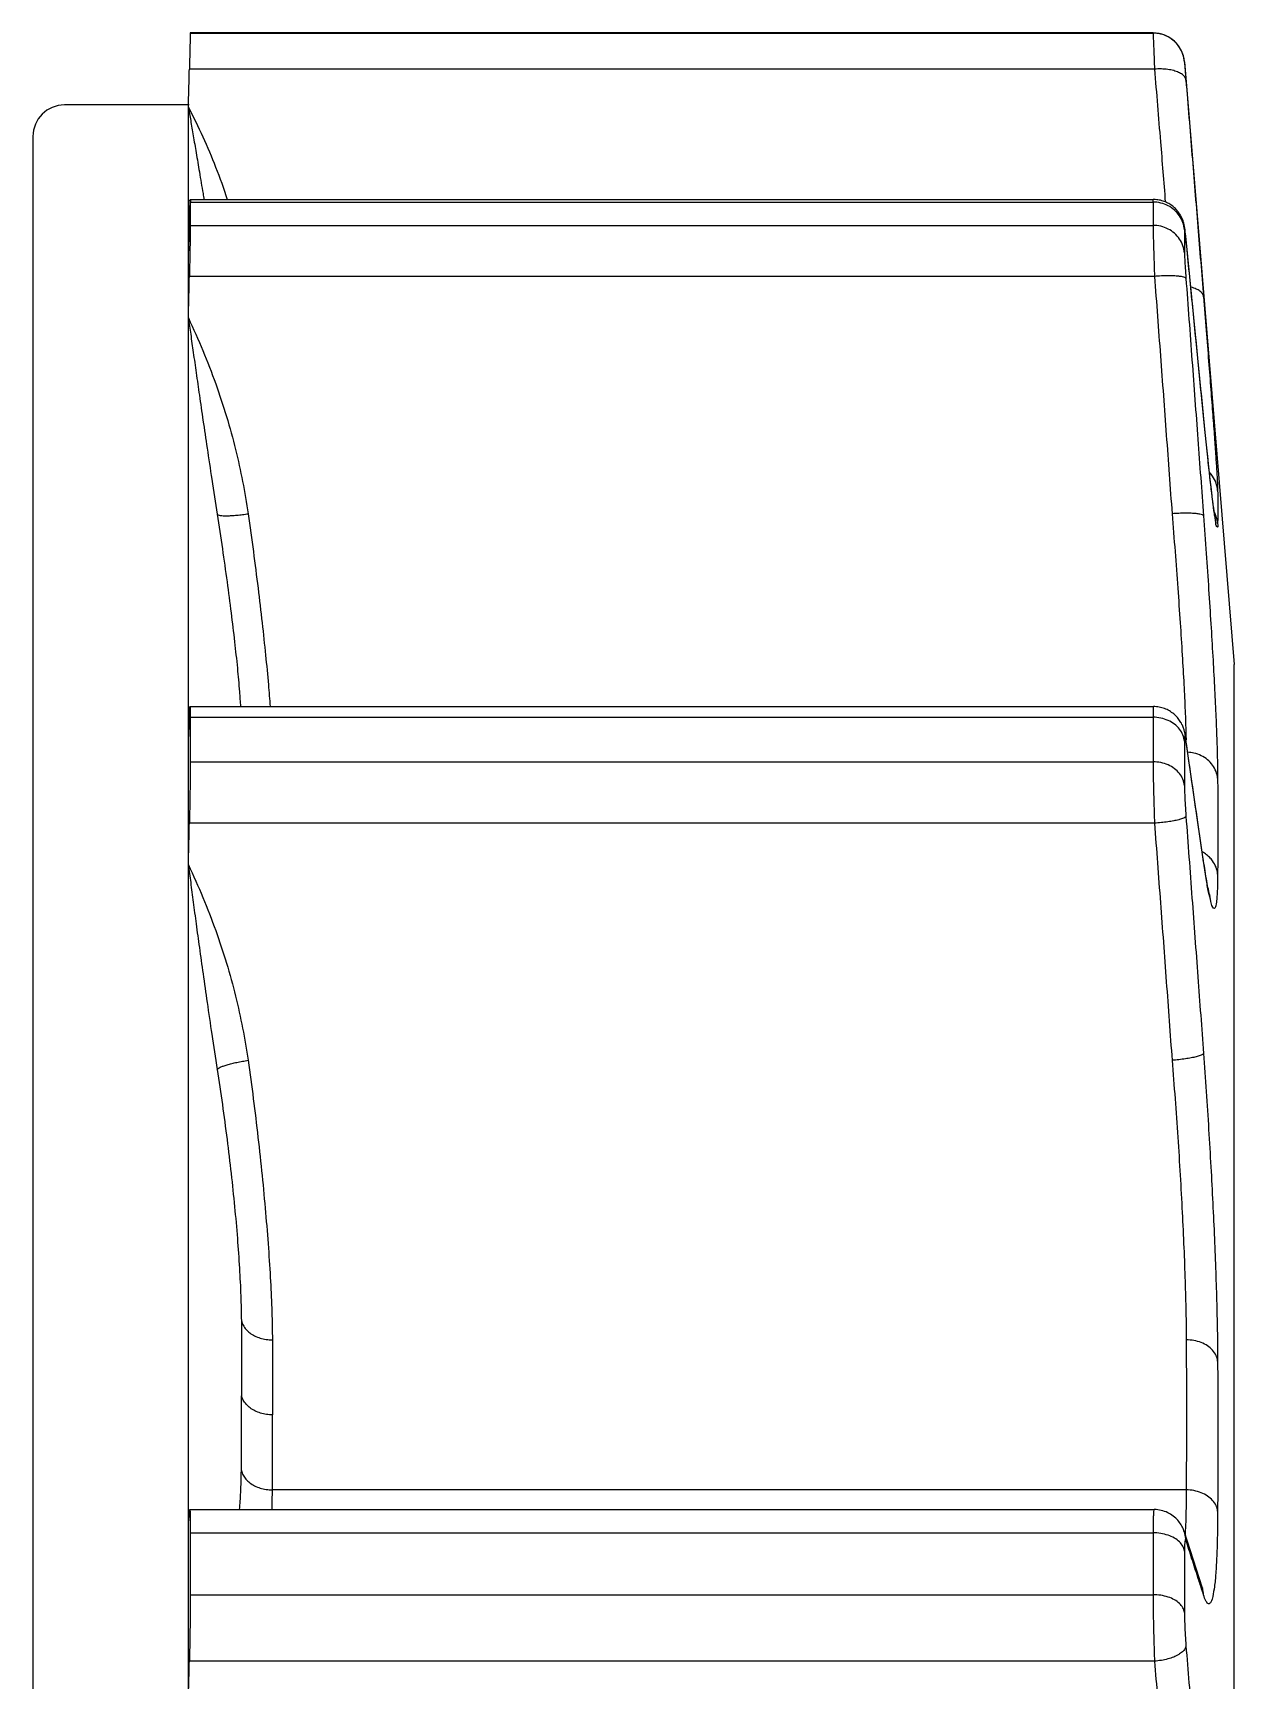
# Model space of a CAD drawing. Extents: x -19 to 350, y -1 to 245.
# Drawn here: x 277.29 to 296.36, y 218.09 to 244.24 of the extents above; entities that cross this region are included whole.
import ezdxf

# ---------------------------------------------------------------- set-up
doc = ezdxf.new("R2010")
doc.units = 0
doc.header["$MEASUREMENT"] = 0
doc.layers.get('0').update_dxf_attribs({"linetype": 'CONTINUOUS'})

msp = doc.modelspace()

# ---------------------------------------------------------------- linework, layer by layer
at = {"color": 7, "linetype": 'Continuous'}
for p, q in [((279.791, 244.243), (279.791, 244.24)), ((295.077, 244.243), (279.791, 244.243)), ((279.791, 244.24), (295.077, 244.24)), ((295.077, 244.243), (295.077, 244.24)), ((295.576, 243.784), (295.576, 243.781)), ((295.576, 243.784), (296.363, 234.217)), ((295.1, 243.669), (279.777, 243.669)), ((279.776, 243.1), (277.793, 243.1)), ((279.761, 116.313), (279.761, 243.066)), ((277.293, 242.6), (277.293, 116.9)), ((279.79, 241.6), (295.079, 241.6)), ((279.791, 241.558), (279.791, 241.187)), ((279.791, 241.558), (295.077, 241.558)), ((295.077, 241.558), (295.077, 241.187)), ((279.791, 241.187), (295.077, 241.187)), ((295.576, 241.118), (295.576, 240.75)), ((295.584, 241.111), (295.582, 241.127)), ((295.586, 241.094), (295.584, 241.111)), ((295.589, 241.074), (295.586, 241.094)), ((295.591, 241.053), (295.589, 241.074)), ((295.595, 241.018), (295.591, 241.053)), ((295.852, 238.435), (295.595, 241.018)), ((295.599, 240.977), (295.598, 240.987)), ((295.1, 240.378), (279.777, 240.378)), ((295.895, 237.998), (295.852, 238.435)), ((295.877, 238.173), (295.877, 238.182)), ((295.935, 237.606), (295.895, 237.998)), ((295.967, 237.308), (295.935, 237.606)), ((295.984, 237.154), (295.967, 237.308)), ((296.003, 236.997), (295.984, 237.154)), ((296.016, 236.882), (296.003, 236.997)), ((296.027, 236.798), (296.016, 236.882)), ((296.033, 236.753), (296.027, 236.798)), ((296.04, 236.699), (296.033, 236.753)), ((296.046, 236.652), (296.04, 236.699)), ((296.051, 236.621), (296.046, 236.652)), ((296.055, 236.593), (296.051, 236.621)), ((296.059, 236.569), (296.055, 236.593)), ((296.061, 236.555), (296.059, 236.569)), ((296.063, 236.543), (296.061, 236.555)), ((296.065, 236.532), (296.063, 236.543)), ((296.066, 236.522), (296.065, 236.532)), ((296.068, 236.514), (296.066, 236.522)), ((296.069, 236.508), (296.068, 236.514)), ((296.363, 125.188), (296.363, 234.217)), ((279.787, 233.548), (295.084, 233.548)), ((279.791, 233.38), (279.791, 232.672)), ((279.791, 233.38), (295.077, 233.38)), ((295.077, 233.38), (295.077, 232.672)), ((295.576, 232.998), (295.576, 232.295)), ((295.88, 231.09), (295.594, 233.059)), ((279.791, 232.672), (295.077, 232.672)), ((295.1, 231.697), (279.777, 231.697)), ((295.891, 231.014), (295.88, 231.09)), ((295.902, 230.943), (295.891, 231.014)), ((295.91, 230.898), (295.902, 230.943)), ((295.917, 230.855), (295.91, 230.898)), ((295.924, 230.814), (295.917, 230.855)), ((295.93, 230.776), (295.924, 230.814)), ((295.937, 230.74), (295.93, 230.776)), ((295.943, 230.707), (295.937, 230.74)), ((295.949, 230.676), (295.943, 230.707)), ((295.955, 230.648), (295.949, 230.676)), ((295.604, 221.114), (281.095, 221.114)), ((279.782, 220.801), (295.092, 220.801)), ((279.791, 220.432), (279.791, 219.45)), ((279.791, 220.432), (295.077, 220.432)), ((295.077, 220.432), (295.077, 219.45)), ((295.857, 219.569), (295.576, 220.442)), ((295.576, 220.142), (295.576, 219.167)), ((279.791, 219.45), (295.077, 219.45)), ((295.1, 218.395), (279.777, 218.395))]:
    msp.add_line(p, q, dxfattribs=at)
for points in [[(295.582, 241.127), (295.581, 241.135), (295.58, 241.142), (295.579, 241.149), (295.578, 241.156), (295.577, 241.163), (295.576, 241.171), (295.574, 241.178), (295.573, 241.186), (295.571, 241.195), (295.569, 241.204), (295.567, 241.214), (295.564, 241.225), (295.561, 241.237), (295.557, 241.249), (295.553, 241.262), (295.548, 241.275), (295.542, 241.288), (295.536, 241.302), (295.53, 241.316), (295.523, 241.33), (295.515, 241.345), (295.507, 241.359), (295.498, 241.373), (295.488, 241.387), (295.478, 241.401), (295.467, 241.415), (295.456, 241.428), (295.444, 241.441), (295.432, 241.454), (295.418, 241.467), (295.405, 241.479), (295.39, 241.491), (295.375, 241.502), (295.36, 241.513), (295.343, 241.524), (295.327, 241.534), (295.309, 241.543), (295.292, 241.552), (295.274, 241.56), (295.255, 241.568), (295.236, 241.574), (295.216, 241.58), (295.196, 241.586), (295.176, 241.59), (295.155, 241.594), (295.135, 241.596), (295.113, 241.598), (295.092, 241.599), (295.079, 241.6)], [(296.071, 236.5), (296.071, 236.499), (296.071, 236.499), (296.071, 236.499), (296.071, 236.5), (296.07, 236.501), (296.07, 236.503), (296.07, 236.505), (296.069, 236.508)], [(295.587, 233.104), (295.585, 233.114), (295.583, 233.125), (295.58, 233.135), (295.578, 233.146), (295.575, 233.157), (295.572, 233.169), (295.569, 233.181), (295.564, 233.194), (295.56, 233.208), (295.555, 233.222), (295.549, 233.237), (295.542, 233.252), (295.535, 233.267), (295.527, 233.283), (295.518, 233.298), (295.509, 233.314), (295.499, 233.329), (295.488, 233.345), (295.476, 233.36), (295.463, 233.375), (295.45, 233.39), (295.436, 233.404), (295.421, 233.418), (295.405, 233.432), (295.389, 233.445), (295.372, 233.457), (295.355, 233.469), (295.337, 233.48), (295.318, 233.49), (295.299, 233.5), (295.279, 233.509), (295.258, 233.517), (295.238, 233.524), (295.217, 233.53), (295.195, 233.536), (295.173, 233.54), (295.151, 233.544), (295.129, 233.546), (295.107, 233.548), (295.084, 233.548)], [(295.594, 233.059), (295.592, 233.071), (295.59, 233.083), (295.589, 233.093), (295.587, 233.104)], [(295.982, 230.536), (295.982, 230.536), (295.983, 230.534), (295.983, 230.534), (295.983, 230.534), (295.982, 230.536), (295.982, 230.539), (295.98, 230.542), (295.979, 230.547), (295.978, 230.552), (295.976, 230.558), (295.974, 230.565), (295.972, 230.573), (295.97, 230.582), (295.968, 230.591), (295.965, 230.601), (295.963, 230.612), (295.96, 230.623), (295.958, 230.635), (295.955, 230.648)], [(295.576, 220.442), (295.574, 220.449), (295.568, 220.466), (295.561, 220.483), (295.553, 220.501), (295.544, 220.52), (295.535, 220.539), (295.524, 220.557), (295.512, 220.576), (295.499, 220.595), (295.485, 220.613), (295.469, 220.631), (295.453, 220.649), (295.436, 220.666), (295.417, 220.682), (295.398, 220.698), (295.377, 220.713), (295.356, 220.727), (295.333, 220.74), (295.31, 220.752), (295.285, 220.763), (295.26, 220.773), (295.234, 220.781), (295.208, 220.788), (295.181, 220.794), (295.153, 220.798), (295.125, 220.8), (295.097, 220.801), (295.092, 220.801)], [(295.861, 219.557), (295.863, 219.553), (295.864, 219.55), (295.864, 219.549), (295.864, 219.549), (295.864, 219.55), (295.863, 219.553), (295.861, 219.557), (295.859, 219.563), (295.857, 219.569)]]:
    msp.add_lwpolyline(points, dxfattribs=at)
for centre, start, end in [((295.077, 243.743), 4.704, 90), ((277.793, 242.6), 90, 180)]:
    msp.add_arc(centre, 0.5, start, end, dxfattribs=at)
for points, knots in [([(279.791, 244.24), (279.791, 244.234), (279.79, 244.21), (279.789, 244.157), (279.787, 244.073), (279.784, 243.96), (279.781, 243.822), (279.778, 243.722), (279.777, 243.669)], [0, 0, 0, 0, 0.0191018, 0.0721418, 0.1572904, 0.2716106, 0.4111569, 0.5711095, 0.5711095, 0.5711095, 0.5711095]), ([(295.576, 243.781), (295.572, 243.822), (295.555, 243.904), (295.5, 244.016), (295.42, 244.111), (295.318, 244.184), (295.201, 244.23), (295.118, 244.24), (295.077, 244.24)], [0, 0, 0, 0, 0.1238111, 0.2476233, 0.3714372, 0.4952528, 0.6190698, 0.7428876, 0.7428876, 0.7428876, 0.7428876]), ([(295.077, 244.24), (295.077, 244.234), (295.079, 244.21), (295.08, 244.157), (295.084, 244.073), (295.088, 243.96), (295.094, 243.822), (295.098, 243.722), (295.1, 243.669)], [0, 0, 0, 0, 0.0191155, 0.072168, 0.1572495, 0.271569, 0.4112464, 0.5713871, 0.5713871, 0.5713871, 0.5713871]), ([(295.576, 243.781), (295.576, 243.776), (295.578, 243.759), (295.58, 243.722), (295.585, 243.663), (295.591, 243.585), (295.596, 243.527), (295.599, 243.495)], [0, 0, 0, 0, 0.0134704, 0.051264, 0.111511, 0.1913364, 0.2863911, 0.2863911, 0.2863911, 0.2863911]), ([(279.761, 243.066), (279.764, 243.166), (279.769, 243.367), (279.774, 243.568), (279.777, 243.669)], [0, 0, 0, 0, 0.3000944, 0.6027502, 0.6027502, 0.6027502, 0.6027502]), ([(295.599, 243.495), (295.597, 243.511), (295.584, 243.545), (295.542, 243.587), (295.48, 243.621), (295.402, 243.647), (295.309, 243.665), (295.207, 243.673), (295.136, 243.671), (295.1, 243.669)], [0, 0, 0, 0, 0.0481329, 0.1049261, 0.1746721, 0.2578822, 0.3528256, 0.4564602, 0.5649738, 0.5649738, 0.5649738, 0.5649738]), ([(295.1, 243.669), (295.131, 243.285), (295.189, 242.582), (295.246, 241.88), (295.271, 241.561)], [0, 0, 0, 0, 1.155955, 2.11497, 2.11497, 2.11497, 2.11497]), ([(295.599, 243.495), (295.631, 243.1), (295.694, 242.323), (295.787, 241.177), (295.848, 240.426), (295.877, 240.056)], [0, 0, 0, 0, 1.189317, 2.337703, 3.450493, 3.450493, 3.450493, 3.450493]), ([(279.761, 243.066), (279.773, 242.995), (279.799, 242.844), (279.84, 242.602), (279.886, 242.329), (279.938, 242.023), (279.979, 241.776), (280.004, 241.63), (280.009, 241.6)], [0, 0, 0, 0, 0.216391, 0.461354, 0.736222, 1.045226, 1.393648, 1.48765, 1.48765, 1.48765, 1.48765]), ([(279.761, 243.066), (279.921, 242.756), (280.142, 242.272), (280.322, 241.773), (280.378, 241.6)], [0, 0, 0, 0, 1.04801, 1.592068, 1.592068, 1.592068, 1.592068]), ([(279.777, 241.276), (279.778, 241.317), (279.783, 241.389), (279.779, 241.494), (279.796, 241.54), (279.779, 241.598), (279.79, 241.596)], [0, 0, 0, 0, 0.1248065, 0.2218833, 0.2878782, 0.3205272, 0.3205272, 0.3205272, 0.3205272]), ([(295.576, 241.118), (295.572, 241.157), (295.555, 241.236), (295.5, 241.344), (295.419, 241.435), (295.317, 241.505), (295.201, 241.548), (295.118, 241.558), (295.077, 241.558)], [0, 0, 0, 0, 0.1188864, 0.2385616, 0.3594045, 0.4815058, 0.6046545, 0.7283948, 0.7283948, 0.7283948, 0.7283948]), ([(279.777, 241.276), (279.774, 241.194), (279.769, 241.03), (279.764, 240.866), (279.761, 240.785)], [0, 0, 0, 0, 0.2468401, 0.4915848, 0.4915848, 0.4915848, 0.4915848]), ([(279.791, 241.187), (279.791, 241.163), (279.791, 241.105), (279.789, 241.003), (279.787, 240.874), (279.784, 240.723), (279.781, 240.556), (279.778, 240.439), (279.777, 240.378)], [0, 0, 0, 0, 0.072795, 0.1760326, 0.3061515, 0.4586615, 0.6282963, 0.8091944, 0.8091944, 0.8091944, 0.8091944]), ([(295.576, 240.75), (295.572, 240.789), (295.555, 240.867), (295.5, 240.975), (295.419, 241.066), (295.317, 241.135), (295.201, 241.178), (295.118, 241.187), (295.077, 241.187)], [0, 0, 0, 0, 0.1182064, 0.2373127, 0.3577494, 0.4796179, 0.6026766, 0.7264069, 0.7264069, 0.7264069, 0.7264069]), ([(295.077, 241.187), (295.077, 241.163), (295.078, 241.105), (295.08, 241.003), (295.083, 240.874), (295.088, 240.723), (295.094, 240.556), (295.098, 240.439), (295.1, 240.378)], [0, 0, 0, 0, 0.0728114, 0.1760364, 0.3060308, 0.4585278, 0.628309, 0.8094046, 0.8094046, 0.8094046, 0.8094046]), ([(295.588, 241.07), (295.586, 241.081), (295.584, 241.103), (295.585, 241.123), (295.574, 241.144), (295.576, 241.124), (295.576, 241.118)], [0, 0, 0, 0, 0.03314432, 0.06317568, 0.0690237, 0.08877203, 0.08877203, 0.08877203, 0.08877203]), ([(295.594, 241.028), (295.593, 241.035), (295.591, 241.049), (295.589, 241.063), (295.588, 241.07)], [0, 0, 0, 0, 0.02226947, 0.0423721, 0.0423721, 0.0423721, 0.0423721]), ([(295.877, 238.182), (295.847, 238.481), (295.787, 239.09), (295.694, 240.022), (295.631, 240.655), (295.599, 240.977)], [0, 0, 0, 0, 0.899618, 1.837483, 2.808496, 2.808496, 2.808496, 2.808496]), ([(295.576, 240.75), (295.576, 240.735), (295.577, 240.697), (295.58, 240.631), (295.585, 240.548), (295.591, 240.45), (295.596, 240.381), (295.599, 240.345)], [0, 0, 0, 0, 0.0454026, 0.112464, 0.1977506, 0.2971646, 0.4053159, 0.4053159, 0.4053159, 0.4053159]), ([(279.761, 239.718), (279.764, 239.828), (279.769, 240.048), (279.774, 240.268), (279.777, 240.378)], [0, 0, 0, 0, 0.328799, 0.6604044, 0.6604044, 0.6604044, 0.6604044]), ([(295.599, 240.345), (295.597, 240.352), (295.576, 240.364), (295.538, 240.374), (295.478, 240.382), (295.4, 240.386), (295.309, 240.388), (295.207, 240.385), (295.136, 240.381), (295.1, 240.378)], [0, 0, 0, 0, 0.0214711, 0.0622289, 0.1230834, 0.2018301, 0.2950079, 0.3983387, 0.5070087, 0.5070087, 0.5070087, 0.5070087]), ([(295.1, 240.378), (295.131, 239.958), (295.194, 239.118), (295.287, 237.862), (295.348, 237.027), (295.379, 236.61)], [0, 0, 0, 0, 1.265898, 2.52546, 3.77865, 3.77865, 3.77865, 3.77865]), ([(295.599, 240.345), (295.631, 239.912), (295.694, 239.061), (295.787, 237.805), (295.848, 236.982), (295.877, 236.577)], [0, 0, 0, 0, 1.302544, 2.560271, 3.779022, 3.779022, 3.779022, 3.779022]), ([(295.877, 240.056), (295.876, 240.072), (295.863, 240.106), (295.82, 240.148), (295.759, 240.182), (295.708, 240.199), (295.678, 240.206), (295.676, 240.207)], [0, 0, 0, 0, 0.0481266, 0.1049582, 0.1747263, 0.2579161, 0.2657479, 0.2657479, 0.2657479, 0.2657479]), ([(295.877, 240.056), (295.892, 239.878), (295.919, 239.535), (295.958, 239.043), (295.993, 238.594), (296.024, 238.193), (296.05, 237.841), (296.071, 237.543), (296.087, 237.301), (296.097, 237.119), (296.101, 237.017), (296.102, 236.977)], [0, 0, 0, 0, 0.536035, 1.031658, 1.482136, 1.885568, 2.238982, 2.539212, 2.78277, 2.966608, 3.087457, 3.087457, 3.087457, 3.087457]), ([(279.761, 239.718), (279.922, 239.377), (280.207, 238.692), (280.524, 237.65), (280.658, 236.952), (280.711, 236.61)], [0, 0, 0, 0, 1.131809, 2.221592, 3.260624, 3.260624, 3.260624, 3.260624]), ([(279.761, 239.718), (279.773, 239.632), (279.799, 239.449), (279.84, 239.159), (279.886, 238.836), (279.937, 238.478), (279.995, 238.079), (280.061, 237.634), (280.136, 237.137), (280.19, 236.787), (280.218, 236.602)], [0, 0, 0, 0, 0.261216, 0.553862, 0.87854, 1.239112, 1.64036, 2.08793, 2.588359, 3.149691, 3.149691, 3.149691, 3.149691]), ([(296.061, 236.562), (296.058, 236.579), (296.04, 236.661), (296.024, 236.83), (295.991, 237.085), (295.957, 237.398), (295.918, 237.767), (295.891, 238.031), (295.877, 238.173)], [0, 0, 0, 0, 0.052482, 0.250813, 0.508493, 0.823749, 1.195687, 1.62138, 1.62138, 1.62138, 1.62138]), ([(296.102, 236.977), (296.099, 237.018), (296.082, 237.098), (296.033, 237.197), (295.99, 237.252), (295.971, 237.272)], [0, 0, 0, 0, 0.1224865, 0.2451733, 0.3279124, 0.3279124, 0.3279124, 0.3279124]), ([(296.102, 236.977), (296.103, 236.919), (296.104, 236.803), (296.104, 236.667), (296.104, 236.59), (296.104, 236.571)], [0, 0, 0, 0, 0.1740677, 0.3482486, 0.4062891, 0.4062891, 0.4062891, 0.4062891]), ([(280.218, 236.602), (280.222, 236.596), (280.239, 236.588), (280.271, 236.582), (280.319, 236.578), (280.38, 236.578), (280.452, 236.581), (280.533, 236.588), (280.621, 236.597), (280.681, 236.605), (280.711, 236.61)], [0, 0, 0, 0, 0.0193388, 0.0527364, 0.1007642, 0.1622863, 0.2354172, 0.3177725, 0.4066072, 0.4989328, 0.4989328, 0.4989328, 0.4989328]), ([(280.218, 236.602), (280.246, 236.419), (280.3, 236.062), (280.374, 235.54), (280.438, 235.048), (280.493, 234.591), (280.538, 234.174), (280.569, 233.831), (280.583, 233.627), (280.588, 233.548)], [0, 0, 0, 0, 0.554471, 1.083618, 1.581496, 2.043356, 2.464267, 2.839034, 3.07683, 3.07683, 3.07683, 3.07683]), ([(280.711, 236.61), (280.739, 236.41), (280.792, 236.016), (280.866, 235.438), (280.931, 234.89), (280.986, 234.379), (281.029, 233.936), (281.051, 233.664), (281.059, 233.548)], [0, 0, 0, 0, 0.606773, 1.192377, 1.747364, 2.26366, 2.733933, 3.082021, 3.082021, 3.082021, 3.082021]), ([(295.877, 236.577), (295.876, 236.584), (295.855, 236.596), (295.816, 236.605), (295.756, 236.613), (295.679, 236.618), (295.587, 236.619), (295.485, 236.617), (295.415, 236.613), (295.379, 236.61)], [0, 0, 0, 0, 0.0215935, 0.062462, 0.1233646, 0.2020941, 0.2951982, 0.3984129, 0.5069426, 0.5069426, 0.5069426, 0.5069426]), ([(295.379, 236.61), (295.395, 236.41), (295.426, 236.017), (295.469, 235.441), (295.507, 234.893), (295.539, 234.382), (295.566, 233.916), (295.586, 233.5), (295.595, 233.241), (295.598, 233.121)], [0, 0, 0, 0, 0.601351, 1.182229, 1.733972, 2.248359, 2.717905, 3.135897, 3.496289, 3.496289, 3.496289, 3.496289]), ([(295.877, 236.577), (295.892, 236.378), (295.92, 235.988), (295.959, 235.416), (295.994, 234.872), (296.025, 234.36), (296.051, 233.884), (296.072, 233.448), (296.088, 233.057), (296.098, 232.716), (296.102, 232.506), (296.102, 232.41)], [0, 0, 0, 0, 0.598042, 1.173187, 1.719235, 2.233337, 2.711468, 3.149357, 3.542144, 3.885344, 4.173067, 4.173067, 4.173067, 4.173067]), ([(296.088, 236.406), (296.071, 236.424), (296.074, 236.484), (296.067, 236.534), (296.061, 236.562)], [0, 0, 0, 0, 0.0741397, 0.1588869, 0.1588869, 0.1588869, 0.1588869]), ([(296.105, 236.409), (296.105, 236.405), (296.098, 236.392), (296.09, 236.402), (296.088, 236.406)], [0, 0, 0, 0, 0.01350106, 0.02644965, 0.02644965, 0.02644965, 0.02644965]), ([(279.777, 233.412), (279.778, 233.438), (279.779, 233.48), (279.784, 233.524), (279.785, 233.545), (279.787, 233.548)], [0, 0, 0, 0, 0.0786043, 0.1246421, 0.1367859, 0.1367859, 0.1367859, 0.1367859]), ([(279.787, 233.548), (279.792, 233.554), (279.786, 233.498), (279.794, 233.467), (279.791, 233.409), (279.791, 233.38)], [0, 0, 0, 0, 0.0230173, 0.0796758, 0.1681404, 0.1681404, 0.1681404, 0.1681404]), ([(295.083, 233.548), (295.083, 233.548), (295.077, 233.553), (295.083, 233.499), (295.075, 233.466), (295.077, 233.409), (295.077, 233.38)], [0, 0, 0, 0, 0.0001665, 0.0232592, 0.0799443, 0.1684306, 0.1684306, 0.1684306, 0.1684306]), ([(279.777, 233.412), (279.774, 233.355), (279.769, 233.243), (279.764, 233.131), (279.761, 233.075)], [0, 0, 0, 0, 0.1691329, 0.3368299, 0.3368299, 0.3368299, 0.3368299]), ([(295.576, 232.998), (295.572, 233.032), (295.555, 233.102), (295.499, 233.195), (295.418, 233.275), (295.316, 233.334), (295.2, 233.371), (295.118, 233.38), (295.077, 233.38)], [0, 0, 0, 0, 0.103934, 0.211239, 0.323386, 0.4405773, 0.5618446, 0.6853695, 0.6853695, 0.6853695, 0.6853695]), ([(295.599, 233.014), (295.597, 233.029), (295.591, 233.043), (295.59, 233.086), (295.572, 233.072), (295.579, 233.047), (295.577, 233.028), (295.577, 233.017)], [0, 0, 0, 0, 0.0457753, 0.0681752, 0.0740999, 0.1023629, 0.1339525, 0.1339525, 0.1339525, 0.1339525]), ([(295.872, 231.13), (295.844, 231.325), (295.785, 231.732), (295.694, 232.36), (295.631, 232.793), (295.599, 233.014)], [0, 0, 0, 0, 0.58918, 1.234847, 1.903431, 1.903431, 1.903431, 1.903431]), ([(296.102, 232.41), (296.099, 232.447), (296.081, 232.522), (296.026, 232.623), (295.945, 232.709), (295.843, 232.774), (295.735, 232.812), (295.662, 232.821), (295.629, 232.823)], [0, 0, 0, 0, 0.1120722, 0.2260422, 0.3428114, 0.4625697, 0.5847975, 0.6833737, 0.6833737, 0.6833737, 0.6833737]), ([(279.791, 232.672), (279.791, 232.632), (279.791, 232.544), (279.79, 232.401), (279.787, 232.24), (279.785, 232.064), (279.781, 231.882), (279.778, 231.758), (279.777, 231.697)], [0, 0, 0, 0, 0.1200235, 0.2642919, 0.4278269, 0.6049834, 0.7896424, 0.9754214, 0.9754214, 0.9754214, 0.9754214]), ([(295.576, 232.295), (295.572, 232.329), (295.555, 232.398), (295.499, 232.49), (295.417, 232.568), (295.316, 232.627), (295.2, 232.664), (295.118, 232.672), (295.077, 232.672)], [0, 0, 0, 0, 0.1026448, 0.2088987, 0.3203215, 0.4371115, 0.5582275, 0.6817357, 0.6817357, 0.6817357, 0.6817357]), ([(295.077, 232.672), (295.077, 232.632), (295.078, 232.544), (295.08, 232.401), (295.083, 232.24), (295.088, 232.065), (295.093, 231.882), (295.098, 231.759), (295.1, 231.697)], [0, 0, 0, 0, 0.1200462, 0.2642878, 0.4276629, 0.6048072, 0.7896275, 0.9756095, 0.9756095, 0.9756095, 0.9756095]), ([(295.576, 232.295), (295.576, 232.27), (295.577, 232.216), (295.58, 232.127), (295.585, 232.026), (295.591, 231.918), (295.596, 231.844), (295.599, 231.807)], [0, 0, 0, 0, 0.0733239, 0.163735, 0.266529, 0.3767478, 0.4884398, 0.4884398, 0.4884398, 0.4884398]), ([(296.102, 232.41), (296.103, 232.241), (296.104, 231.903), (296.104, 231.396), (296.103, 231.058), (296.102, 230.89)], [0, 0, 0, 0, 0.506738, 1.013804, 1.520632, 1.520632, 1.520632, 1.520632]), ([(279.761, 231.037), (279.764, 231.147), (279.769, 231.366), (279.774, 231.586), (279.777, 231.697)], [0, 0, 0, 0, 0.3283054, 0.6594129, 0.6594129, 0.6594129, 0.6594129]), ([(295.599, 231.807), (295.597, 231.799), (295.577, 231.784), (295.538, 231.768), (295.478, 231.75), (295.401, 231.733), (295.309, 231.718), (295.207, 231.706), (295.136, 231.699), (295.1, 231.697)], [0, 0, 0, 0, 0.023879, 0.0670653, 0.1300459, 0.2105273, 0.3049854, 0.4090977, 0.5180281, 0.5180281, 0.5180281, 0.5180281]), ([(295.1, 231.697), (295.131, 231.276), (295.194, 230.438), (295.287, 229.184), (295.348, 228.35), (295.379, 227.934)], [0, 0, 0, 0, 1.264007, 2.521687, 3.773005, 3.773005, 3.773005, 3.773005]), ([(295.599, 231.807), (295.631, 231.375), (295.694, 230.525), (295.787, 229.27), (295.848, 228.448), (295.877, 228.044)], [0, 0, 0, 0, 1.3007, 2.556649, 3.77368, 3.77368, 3.77368, 3.77368]), ([(295.972, 231.158), (295.962, 231.167), (295.933, 231.194), (295.9, 231.217), (295.877, 231.23)], [0, 0, 0, 0, 0.0393925, 0.1191061, 0.1191061, 0.1191061, 0.1191061]), ([(296.102, 230.89), (296.099, 230.927), (296.081, 231.001), (296.032, 231.091), (295.99, 231.14), (295.972, 231.158)], [0, 0, 0, 0, 0.112126, 0.2261998, 0.3039063, 0.3039063, 0.3039063, 0.3039063]), ([(279.761, 231.037), (279.922, 230.696), (280.207, 230.013), (280.524, 228.973), (280.658, 228.276), (280.711, 227.934)], [0, 0, 0, 0, 1.130358, 2.218642, 3.256171, 3.256171, 3.256171, 3.256171]), ([(279.761, 231.037), (279.773, 230.944), (279.799, 230.746), (279.839, 230.434), (279.885, 230.089), (279.937, 229.711), (279.995, 229.294), (280.061, 228.835), (280.135, 228.328), (280.189, 227.975), (280.218, 227.789)], [0, 0, 0, 0, 0.283384, 0.598324, 0.944642, 1.325495, 1.744753, 2.206855, 2.716751, 3.280445, 3.280445, 3.280445, 3.280445]), ([(295.959, 230.604), (295.943, 230.674), (295.917, 230.838), (295.891, 231.002), (295.877, 231.094)], [0, 0, 0, 0, 0.2172231, 0.4970745, 0.4970745, 0.4970745, 0.4970745]), ([(296.102, 230.89), (296.102, 230.813), (296.1, 230.683), (296.089, 230.505), (296.081, 230.417), (296.057, 230.328), (296.005, 230.387), (295.993, 230.471), (295.971, 230.554), (295.959, 230.604)], [0, 0, 0, 0, 0.2299431, 0.3991177, 0.505529, 0.5517593, 0.5863923, 0.6782427, 0.8322572, 0.8322572, 0.8322572, 0.8322572]), ([(295.877, 228.044), (295.876, 228.036), (295.856, 228.021), (295.817, 228.004), (295.756, 227.987), (295.679, 227.97), (295.587, 227.955), (295.486, 227.943), (295.415, 227.936), (295.379, 227.934)], [0, 0, 0, 0, 0.0239798, 0.0672427, 0.130239, 0.2106759, 0.3050395, 0.4090229, 0.5178086, 0.5178086, 0.5178086, 0.5178086]), ([(295.877, 228.044), (295.892, 227.842), (295.921, 227.439), (295.96, 226.839), (295.995, 226.248), (296.025, 225.671), (296.051, 225.113), (296.072, 224.578), (296.088, 224.073), (296.098, 223.604), (296.102, 223.303), (296.102, 223.16)], [0, 0, 0, 0, 0.607204, 1.211033, 1.80438, 2.383703, 2.944278, 3.48111, 3.988385, 4.460562, 4.889601, 4.889601, 4.889601, 4.889601]), ([(280.218, 227.789), (280.222, 227.796), (280.238, 227.809), (280.271, 227.826), (280.318, 227.845), (280.379, 227.865), (280.452, 227.884), (280.533, 227.902), (280.62, 227.919), (280.68, 227.929), (280.711, 227.934)], [0, 0, 0, 0, 0.0230381, 0.0603398, 0.1119729, 0.176627, 0.2523029, 0.3365318, 0.4265103, 0.5192177, 0.5192177, 0.5192177, 0.5192177]), ([(280.218, 227.789), (280.247, 227.603), (280.301, 227.233), (280.375, 226.682), (280.44, 226.141), (280.495, 225.617), (280.539, 225.116), (280.572, 224.645), (280.594, 224.208), (280.601, 223.93), (280.602, 223.798)], [0, 0, 0, 0, 0.563822, 1.122322, 1.668649, 2.197212, 2.702202, 3.177395, 3.616249, 4.01221, 4.01221, 4.01221, 4.01221]), ([(280.711, 227.934), (280.739, 227.73), (280.793, 227.322), (280.867, 226.712), (280.932, 226.109), (280.987, 225.524), (281.032, 224.964), (281.065, 224.437), (281.087, 223.952), (281.094, 223.643), (281.095, 223.496)], [0, 0, 0, 0, 0.617012, 1.234994, 1.843928, 2.434849, 2.999252, 3.529186, 4.017347, 4.457148, 4.457148, 4.457148, 4.457148]), ([(295.379, 227.934), (295.395, 227.731), (295.427, 227.324), (295.47, 226.715), (295.508, 226.113), (295.54, 225.528), (295.566, 224.968), (295.586, 224.44), (295.599, 223.953), (295.603, 223.643), (295.604, 223.496)], [0, 0, 0, 0, 0.611585, 1.224805, 1.830478, 2.419535, 2.983347, 3.513809, 4.003206, 4.44449, 4.44449, 4.44449, 4.44449]), ([(280.602, 223.798), (280.608, 223.774), (280.627, 223.725), (280.673, 223.66), (280.736, 223.602), (280.813, 223.556), (280.901, 223.521), (280.996, 223.5), (281.062, 223.496), (281.095, 223.496)], [0, 0, 0, 0, 0.0753078, 0.1545732, 0.2389002, 0.3284819, 0.4227183, 0.5204073, 0.619948, 0.619948, 0.619948, 0.619948]), ([(280.602, 223.798), (280.603, 223.666), (280.605, 223.402), (280.606, 223.005), (280.607, 222.741), (280.607, 222.609)], [0, 0, 0, 0, 0.396414, 0.792897, 1.189344, 1.189344, 1.189344, 1.189344]), ([(281.095, 223.496), (281.096, 223.364), (281.098, 223.099), (281.099, 222.702), (281.099, 222.437), (281.099, 222.305)], [0, 0, 0, 0, 0.397115, 0.794131, 1.191058, 1.191058, 1.191058, 1.191058]), ([(296.102, 223.16), (296.099, 223.191), (296.081, 223.253), (296.024, 223.335), (295.943, 223.405), (295.841, 223.457), (295.726, 223.489), (295.645, 223.496), (295.604, 223.496)], [0, 0, 0, 0, 0.0923476, 0.1902718, 0.2960073, 0.4096593, 0.5295783, 0.6529402, 0.6529402, 0.6529402, 0.6529402]), ([(295.604, 223.496), (295.605, 223.231), (295.606, 222.702), (295.606, 221.908), (295.605, 221.379), (295.604, 221.114)], [0, 0, 0, 0, 0.794048, 1.588054, 2.382098, 2.382098, 2.382098, 2.382098]), ([(296.102, 223.16), (296.103, 222.895), (296.104, 222.366), (296.104, 221.571), (296.103, 221.041), (296.102, 220.776)], [0, 0, 0, 0, 0.794436, 1.589333, 2.383794, 2.383794, 2.383794, 2.383794]), ([(280.602, 221.42), (280.603, 221.552), (280.605, 221.816), (280.606, 222.212), (280.607, 222.477), (280.607, 222.609)], [0, 0, 0, 0, 0.396382, 0.792848, 1.189288, 1.189288, 1.189288, 1.189288]), ([(281.099, 222.305), (281.066, 222.305), (281.001, 222.31), (280.906, 222.331), (280.818, 222.366), (280.74, 222.413), (280.677, 222.47), (280.631, 222.536), (280.612, 222.584), (280.607, 222.609)], [0, 0, 0, 0, 0.0992641, 0.1967475, 0.2912685, 0.3817257, 0.4663872, 0.5454613, 0.6206489, 0.6206489, 0.6206489, 0.6206489]), ([(281.095, 221.114), (281.096, 221.246), (281.098, 221.511), (281.099, 221.908), (281.099, 222.173), (281.099, 222.305)], [0, 0, 0, 0, 0.397115, 0.794131, 1.191058, 1.191058, 1.191058, 1.191058]), ([(280.574, 220.801), (280.582, 220.892), (280.596, 221.098), (280.601, 221.304), (280.602, 221.42)], [0, 0, 0, 0, 0.271828, 0.6188996, 0.6188996, 0.6188996, 0.6188996]), ([(280.602, 221.42), (280.608, 221.395), (280.627, 221.346), (280.673, 221.28), (280.736, 221.223), (280.813, 221.176), (280.901, 221.141), (280.996, 221.119), (281.062, 221.114), (281.095, 221.114)], [0, 0, 0, 0, 0.0754849, 0.1550135, 0.239638, 0.3295029, 0.4239693, 0.5218072, 0.6213993, 0.6213993, 0.6213993, 0.6213993]), ([(295.604, 221.114), (295.603, 220.985), (295.601, 220.781), (295.594, 220.577), (295.59, 220.502)], [0, 0, 0, 0, 0.3868476, 0.6117301, 0.6117301, 0.6117301, 0.6117301]), ([(296.102, 220.776), (296.099, 220.807), (296.081, 220.869), (296.024, 220.952), (295.943, 221.021), (295.841, 221.074), (295.726, 221.106), (295.645, 221.114), (295.604, 221.114)], [0, 0, 0, 0, 0.0924306, 0.1905087, 0.2964224, 0.4102336, 0.5302607, 0.6536609, 0.6536609, 0.6536609, 0.6536609]), ([(279.777, 220.775), (279.774, 220.75), (279.769, 220.699), (279.764, 220.649), (279.761, 220.624)], [0, 0, 0, 0, 0.0765764, 0.1525019, 0.1525019, 0.1525019, 0.1525019]), ([(279.781, 220.801), (279.783, 220.798), (279.787, 220.779), (279.788, 220.737), (279.79, 220.661), (279.791, 220.556), (279.791, 220.477), (279.791, 220.432)], [0, 0, 0, 0, 0.0099503, 0.0535851, 0.129884, 0.2362505, 0.3690212, 0.3690212, 0.3690212, 0.3690212]), ([(295.093, 220.8), (295.09, 220.798), (295.083, 220.78), (295.084, 220.737), (295.079, 220.661), (295.078, 220.556), (295.077, 220.477), (295.077, 220.432)], [0, 0, 0, 0, 0.0104261, 0.054173, 0.1304791, 0.2368786, 0.3696835, 0.3696835, 0.3696835, 0.3696835]), ([(296.102, 220.776), (296.102, 220.649), (296.099, 220.411), (296.09, 220.082), (296.074, 219.809), (296.057, 219.595), (296.027, 219.441), (296.013, 219.347), (295.955, 219.289), (295.903, 219.367), (295.889, 219.413), (295.877, 219.449)], [0, 0, 0, 0, 0.382464, 0.713317, 0.987338, 1.202524, 1.357603, 1.453008, 1.496943, 1.551766, 1.665135, 1.665135, 1.665135, 1.665135]), ([(295.576, 220.142), (295.572, 220.169), (295.553, 220.224), (295.496, 220.295), (295.415, 220.354), (295.314, 220.398), (295.199, 220.426), (295.118, 220.432), (295.077, 220.432)], [0, 0, 0, 0, 0.0805732, 0.1693529, 0.269132, 0.3796479, 0.4984372, 0.6216831, 0.6216831, 0.6216831, 0.6216831]), ([(295.599, 220.314), (295.597, 220.35), (295.591, 220.393), (295.579, 220.435), (295.576, 220.442)], [0, 0, 0, 0, 0.1063687, 0.1303475, 0.1303475, 0.1303475, 0.1303475]), ([(295.599, 220.314), (295.597, 220.319), (295.591, 220.334), (295.58, 220.304), (295.58, 220.274), (295.576, 220.213), (295.576, 220.168), (295.576, 220.142)], [0, 0, 0, 0, 0.0151725, 0.0286583, 0.0651635, 0.1239728, 0.2019805, 0.2019805, 0.2019805, 0.2019805]), ([(295.818, 219.634), (295.808, 219.665), (295.767, 219.793), (295.694, 220.02), (295.631, 220.215), (295.599, 220.314)], [0, 0, 0, 0, 0.0987716, 0.4014115, 0.7146188, 0.7146188, 0.7146188, 0.7146188]), ([(279.791, 219.45), (279.791, 219.397), (279.791, 219.288), (279.79, 219.117), (279.787, 218.937), (279.785, 218.753), (279.781, 218.572), (279.778, 218.453), (279.777, 218.395)], [0, 0, 0, 0, 0.156588, 0.32907, 0.511494, 0.697561, 0.880842, 1.055004, 1.055004, 1.055004, 1.055004]), ([(295.576, 219.167), (295.572, 219.193), (295.553, 219.247), (295.496, 219.316), (295.415, 219.373), (295.314, 219.417), (295.199, 219.444), (295.118, 219.45), (295.077, 219.45)], [0, 0, 0, 0, 0.0788236, 0.1662696, 0.2651952, 0.3752653, 0.4938926, 0.6171208, 0.6171208, 0.6171208, 0.6171208]), ([(295.077, 219.45), (295.077, 219.397), (295.078, 219.288), (295.08, 219.117), (295.083, 218.937), (295.088, 218.753), (295.093, 218.572), (295.098, 218.453), (295.1, 218.395)], [0, 0, 0, 0, 0.156615, 0.329062, 0.51131, 0.697374, 0.880827, 1.055191, 1.055191, 1.055191, 1.055191]), ([(295.877, 219.449), (295.876, 219.485), (295.87, 219.527), (295.858, 219.568), (295.855, 219.574)], [0, 0, 0, 0, 0.1062304, 0.1272975, 0.1272975, 0.1272975, 0.1272975]), ([(295.576, 219.167), (295.576, 219.135), (295.577, 219.068), (295.58, 218.965), (295.584, 218.855), (295.591, 218.746), (295.596, 218.674), (295.599, 218.639)], [0, 0, 0, 0, 0.0947334, 0.2004752, 0.3116678, 0.4229335, 0.5282905, 0.5282905, 0.5282905, 0.5282905]), ([(295.599, 218.639), (295.597, 218.622), (295.584, 218.586), (295.542, 218.538), (295.481, 218.495), (295.402, 218.458), (295.31, 218.427), (295.208, 218.405), (295.136, 218.397), (295.1, 218.395)], [0, 0, 0, 0, 0.0510531, 0.1124225, 0.187007, 0.2745089, 0.3727507, 0.4784397, 0.5876436, 0.5876436, 0.5876436, 0.5876436]), ([(295.599, 218.639), (295.631, 218.246), (295.694, 217.473), (295.787, 216.331), (295.848, 215.584), (295.877, 215.216)], [0, 0, 0, 0, 1.183951, 2.327165, 3.434951, 3.434951, 3.434951, 3.434951]), ([(279.761, 217.795), (279.764, 217.895), (279.769, 218.095), (279.774, 218.294), (279.777, 218.395)], [0, 0, 0, 0, 0.2986575, 0.5998641, 0.5998641, 0.5998641, 0.5998641]), ([(295.1, 218.395), (295.131, 218.013), (295.194, 217.25), (295.287, 216.109), (295.348, 215.35), (295.379, 214.972)], [0, 0, 0, 0, 1.150453, 2.295142, 3.434033, 3.434033, 3.434033, 3.434033])]:
    msp.add_open_spline(points, degree=3, knots=knots, dxfattribs=at)
for points in [[(279.79, 241.596), (279.802, 241.594), (279.791, 241.571), (279.791, 241.558)], [(295.08, 241.596), (295.068, 241.592), (295.077, 241.571), (295.077, 241.558)], [(295.599, 240.977), (295.597, 240.994), (295.596, 241.011), (295.594, 241.028)], [(295.877, 238.173), (295.877, 238.176), (295.877, 238.179), (295.877, 238.182)], [(296.077, 236.574), (296.069, 236.597), (296.059, 236.619), (296.048, 236.641)], [(296.102, 236.455), (296.099, 236.495), (296.09, 236.536), (296.077, 236.574)], [(296.104, 236.571), (296.103, 236.532), (296.103, 236.493), (296.102, 236.455)], [(296.102, 236.455), (296.102, 236.439), (296.105, 236.424), (296.105, 236.409)], [(295.577, 233.017), (295.576, 233.011), (295.576, 233.004), (295.576, 232.998)], [(295.599, 233.014), (295.598, 233.027), (295.597, 233.039), (295.595, 233.052)], [(295.598, 233.121), (295.599, 233.086), (295.6, 233.05), (295.601, 233.015)], [(295.877, 231.23), (295.871, 231.234), (295.865, 231.237), (295.858, 231.241)], [(295.877, 231.094), (295.876, 231.106), (295.874, 231.118), (295.872, 231.13)], [(295.877, 231.094), (295.877, 231.106), (295.876, 231.118), (295.874, 231.131)], [(281.089, 220.801), (281.092, 220.906), (281.094, 221.01), (281.095, 221.114)], [(279.777, 220.775), (279.778, 220.784), (279.775, 220.806), (279.781, 220.801)], [(295.59, 220.502), (295.589, 220.472), (295.588, 220.442), (295.586, 220.411)], [(295.848, 219.541), (295.838, 219.572), (295.828, 219.603), (295.818, 219.634)], [(295.877, 219.449), (295.868, 219.48), (295.858, 219.51), (295.848, 219.541)]]:
    msp.add_open_spline(points, degree=3, dxfattribs=at)

doc.saveas('drawing.dxf')
